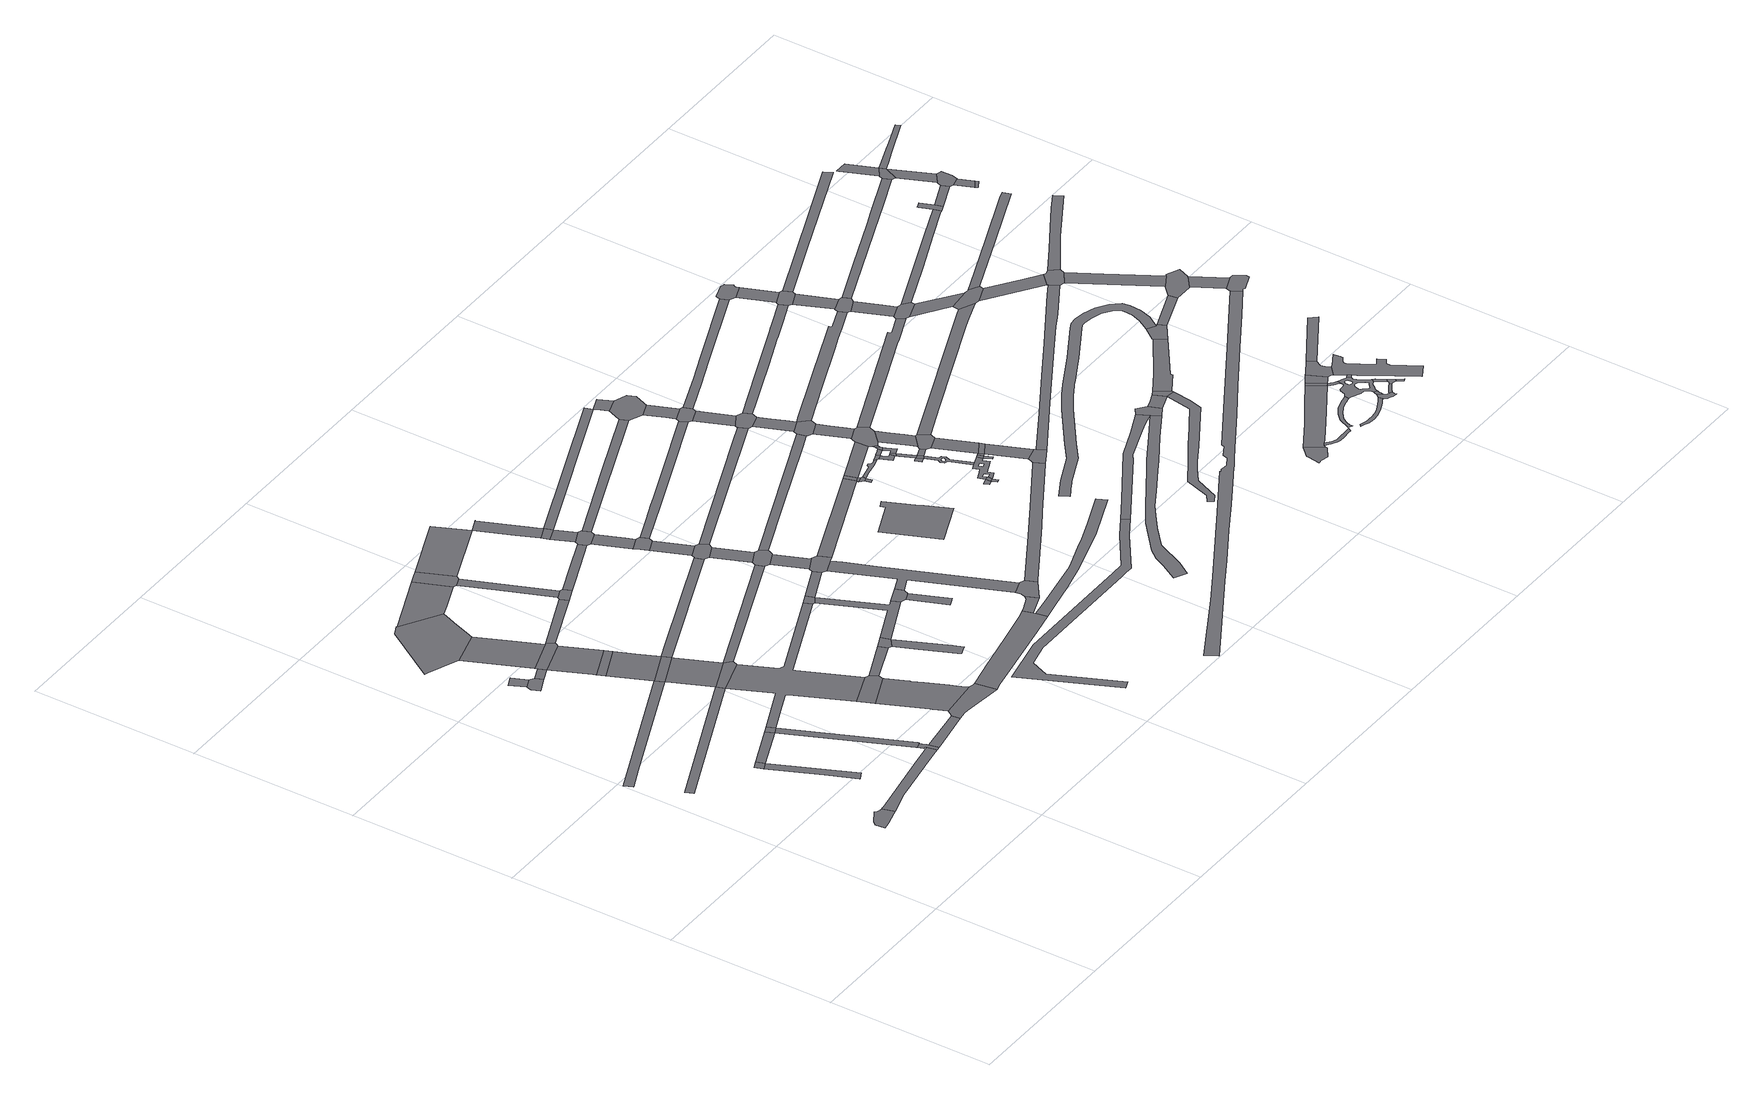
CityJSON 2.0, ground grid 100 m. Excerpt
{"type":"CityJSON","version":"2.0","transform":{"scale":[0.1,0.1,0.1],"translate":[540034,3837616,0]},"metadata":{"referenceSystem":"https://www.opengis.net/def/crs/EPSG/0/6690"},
"CityObjects":{
"road1":{"type":"Road","geometry":[{"type":"MultiSurface","lod":"1","boundaries":[[[0,1,2,3,4,5,6,7,8,9,10,11,12,13,14,15,16,17,18,19]]]}]},
"road2":{"type":"Road","geometry":[{"type":"MultiSurface","lod":"1","boundaries":[[[20,21,22,23]]]}]},
"road3":{"type":"Road","attributes":{"RoadStructureAttribute.sectionType":"1"},"geometry":[{"type":"MultiSurface","lod":"1","boundaries":[[[24,25,26,27,28,23,22]]]}]},
"road4":{"type":"Road","attributes":{"RoadStructureAttribute.sectionType":"1"},"geometry":[{"type":"MultiSurface","lod":"1","boundaries":[[[29,30,31,32,33]]]}]},
"road5":{"type":"Road","attributes":{"RoadStructureAttribute.sectionType":"1"},"geometry":[{"type":"MultiSurface","lod":"1","boundaries":[[[34,35,36,37,38,39,19,18,40,41,42]]]}]},
"road6":{"type":"Road","attributes":{"RoadStructureAttribute.sectionType":"1"},"geometry":[{"type":"MultiSurface","lod":"1","boundaries":[[[43,44,45,46,47,48]]]}]},
"road7":{"type":"Road","attributes":{"RoadStructureAttribute.sectionType":"1"},"geometry":[{"type":"MultiSurface","lod":"1","boundaries":[[[49,20,23,50]]]}]},
"road8":{"type":"Road","geometry":[{"type":"MultiSurface","lod":"1","boundaries":[[[51,49,50,52]]]}]},
"road9":{"type":"Road","attributes":{"RoadStructureAttribute.sectionType":"1"},"geometry":[{"type":"MultiSurface","lod":"1","boundaries":[[[53,54,55,56]]]}]},
"road10":{"type":"Road","geometry":[{"type":"MultiSurface","lod":"1","boundaries":[[[56,55,57,58,59,60,61,62]]]}]},
"road11":{"type":"Road","attributes":{"RoadStructureAttribute.sectionType":"1"},"geometry":[{"type":"MultiSurface","lod":"1","boundaries":[[[63,52,50,64,65,66,67]]]}]},
"road12":{"type":"Road","geometry":[{"type":"MultiSurface","lod":"1","boundaries":[[[68,69,70,71,72,73,74,75,76,77,78,66,65,79,80,81,34,42,82,83]]]}]},
"road13":{"type":"Road","geometry":[{"type":"MultiSurface","lod":"1","boundaries":[[[67,84,66]]]}]},
"road14":{"type":"Road","attributes":{"RoadStructureAttribute.sectionType":"1"},"geometry":[{"type":"MultiSurface","lod":"1","boundaries":[[[85,62,61,86]]]}]},
"road15":{"type":"Road","geometry":[{"type":"MultiSurface","lod":"1","boundaries":[[[87,88,89,90,91,92,93,94,95,96,97,98,99,100]]]}]},
"road16":{"type":"Road","attributes":{"RoadStructureAttribute.sectionType":"1"},"geometry":[{"type":"MultiSurface","lod":"1","boundaries":[[[101,94,93,102,103,104,105]]]}]},
"road17":{"type":"Road","attributes":{"RoadStructureAttribute.sectionType":"1"},"geometry":[{"type":"MultiSurface","lod":"1","boundaries":[[[106,107,83,82,108,109]]]}]},
"road18":{"type":"Road","geometry":[{"type":"MultiSurface","lod":"1","boundaries":[[[110,105,104,85,86,111,112,113]]]}]},
"road19":{"type":"Road","attributes":{"RoadStructureAttribute.sectionType":"1"},"geometry":[{"type":"MultiSurface","lod":"1","boundaries":[[[111,86,114,115,116]]]}]},
"road20":{"type":"Road","geometry":[{"type":"MultiSurface","lod":"1","boundaries":[[[116,115,117,118]]]}]},
"road21":{"type":"Road","attributes":{"RoadStructureAttribute.sectionType":"1"},"geometry":[{"type":"MultiSurface","lod":"1","boundaries":[[[119,118,117,29,120]]]}]},
"road22":{"type":"Road","geometry":[{"type":"MultiSurface","lod":"1","boundaries":[[[120,29,33,121]]]}]},
"road23":{"type":"Road","attributes":{"RoadStructureAttribute.sectionType":"1"},"geometry":[{"type":"MultiSurface","lod":"1","boundaries":[[[122,121,33,123,43,124]]]}]},
"road24":{"type":"Road","geometry":[{"type":"MultiSurface","lod":"1","boundaries":[[[124,43,48,125,126]]]}]},
"road25":{"type":"Road","geometry":[{"type":"MultiSurface","lod":"1","boundaries":[[[127,128,129,130,131,132,133,134]]]}]},
"road26":{"type":"Road","attributes":{"RoadStructureAttribute.sectionType":"1"},"geometry":[{"type":"MultiSurface","lod":"1","boundaries":[[[135,100,99,136,137]]]}]},
"road27":{"type":"Road","attributes":{"RoadStructureAttribute.sectionType":"1"},"geometry":[{"type":"MultiSurface","lod":"1","boundaries":[[[138,139,140,141,142,143,144,145,146,147,132,131,148,149,150,151,152,153,154,155,156,157,158,159,160,161,162,163]]]}]},
"road28":{"type":"Road","geometry":[{"type":"MultiSurface","lod":"1","boundaries":[[[164,165,166,125,48,167,168,169,51,52,170,171,172,173,130,129,174,175,176]]]}]},
"road29":{"type":"Road","geometry":[{"type":"MultiSurface","lod":"1","boundaries":[[[177,163,162,178,106,109,179,180,181,182]]]}]},
"road30":{"type":"Road","attributes":{"RoadStructureAttribute.sectionType":"1"},"geometry":[{"type":"MultiSurface","lod":"1","boundaries":[[[183,110,113,184]]]}]},
"road31":{"type":"Road","attributes":{"RoadStructureAttribute.sectionType":"1"},"geometry":[{"type":"MultiSurface","lod":"1","boundaries":[[[185,134,133,186]]]}]},
"road32":{"type":"Road","geometry":[{"type":"MultiSurface","lod":"1","boundaries":[[[187,188,135,137,189,190,191]]]}]},
"road33":{"type":"Road","attributes":{"RoadStructureAttribute.sectionType":"1"},"geometry":[{"type":"MultiSurface","lod":"1","boundaries":[[[192,190,189,193,194,195]]]}]},
"road34":{"type":"Road","geometry":[{"type":"MultiSurface","lod":"1","boundaries":[[[195,194,196,183,184,197,198]]]}]},
"road35":{"type":"Road","attributes":{"RoadStructureAttribute.sectionType":"1"},"geometry":[{"type":"MultiSurface","lod":"1","boundaries":[[[199,200,120,121,201]]]}]},
"road36":{"type":"Road","geometry":[{"type":"MultiSurface","lod":"1","boundaries":[[[202,185,186,203,204]]]}]},
"road37":{"type":"Road","attributes":{"RoadStructureAttribute.sectionType":"1"},"geometry":[{"type":"MultiSurface","lod":"1","boundaries":[[[205,124,126,206]]]}]},
"road38":{"type":"Road","attributes":{"RoadStructureAttribute.sectionType":"1"},"geometry":[{"type":"MultiSurface","lod":"1","boundaries":[[[207,208,209,210,211,212,213,204,203]]]}]},
"road39":{"type":"Road","attributes":{"RoadStructureAttribute.sectionType":"1"},"geometry":[{"type":"MultiSurface","lod":"1","boundaries":[[[214,187,191,215,216]]]}]},
"road40":{"type":"Road","attributes":{"RoadStructureAttribute.sectionType":"1"},"geometry":[{"type":"MultiSurface","lod":"1","boundaries":[[[217,218,219,220,221,222,182,181,223,224,225,226,227,228]]]}]},
"road41":{"type":"Road","attributes":{"RoadStructureAttribute.sectionType":"1"},"geometry":[{"type":"MultiSurface","lod":"1","boundaries":[[[229,230,198,197,231,232,233]]]}]},
"road42":{"type":"Road","geometry":[{"type":"MultiSurface","lod":"1","boundaries":[[[234,164,176,235,236]]]}]},
"road43":{"type":"Road","attributes":{"RoadStructureAttribute.sectionType":"1"},"geometry":[{"type":"MultiSurface","lod":"1","boundaries":[[[237,236,235,238,202,204,239,240]]]}]},
"road44":{"type":"Road","attributes":{"RoadStructureAttribute.sectionType":"1"},"geometry":[{"type":"MultiSurface","lod":"1","boundaries":[[[241,234,236,242]]]}]},
"road45":{"type":"Road","attributes":{"RoadStructureAttribute.sectionType":"1"},"geometry":[{"type":"MultiSurface","lod":"1","boundaries":[[[243,244,245,246,216,247,248,249]]]}]},
"road46":{"type":"Road","geometry":[{"type":"MultiSurface","lod":"1","boundaries":[[[249,248,250,251]]]}]},
"road47":{"type":"Road","geometry":[{"type":"MultiSurface","lod":"1","boundaries":[[[252,240,239,253,254,255]]]}]},
"road48":{"type":"Road","attributes":{"RoadStructureAttribute.sectionType":"1"},"geometry":[{"type":"MultiSurface","lod":"1","boundaries":[[[251,250,256,257]]]}]},
"road49":{"type":"Road","geometry":[{"type":"MultiSurface","lod":"1","boundaries":[[[258,259,257,256,260,229,233,261,262,263,264,265,266]]]}]},
"road50":{"type":"Road","attributes":{"RoadStructureAttribute.sectionType":"1"},"geometry":[{"type":"MultiSurface","lod":"1","boundaries":[[[267,268,269,254,253]]]}]},
"road51":{"type":"Road","attributes":{"RoadStructureAttribute.sectionType":"1"},"geometry":[{"type":"MultiSurface","lod":"1","boundaries":[[[270,263,262,271,272,273]]]}]},
"road52":{"type":"Road","geometry":[{"type":"MultiSurface","lod":"1","boundaries":[[[274,273,272,275,276,277,278,279,280]]]}]},
"road53":{"type":"Road","attributes":{"RoadStructureAttribute.sectionType":"1"},"geometry":[{"type":"MultiSurface","lod":"1","boundaries":[[[277,276,281,282]]]}]},
"road54":{"type":"Road","geometry":[{"type":"MultiSurface","lod":"1","boundaries":[[[283,284,282,281,285,199,201,286,287,288,289,290,291,292]]]}]},
"road55":{"type":"Road","attributes":{"RoadStructureAttribute.sectionType":"1"},"geometry":[{"type":"MultiSurface","lod":"1","boundaries":[[[288,287,293,294]]]}]},
"road56":{"type":"Road","geometry":[{"type":"MultiSurface","lod":"1","boundaries":[[[295,294,293,296,205,206,297,298,299,300,301,302,303,304,305]]]}]},
"road57":{"type":"Road","attributes":{"RoadStructureAttribute.sectionType":"1"},"geometry":[{"type":"MultiSurface","lod":"1","boundaries":[[[300,299,306,307]]]}]},
"road58":{"type":"Road","geometry":[{"type":"MultiSurface","lod":"1","boundaries":[[[308,309,310,217,228,311]]]}]},
"road59":{"type":"Road","geometry":[{"type":"MultiSurface","lod":"1","boundaries":[[[312,307,306,241,242,313,314,315,316,317]]]}]},
"road60":{"type":"Road","attributes":{"RoadStructureAttribute.sectionType":"1"},"geometry":[{"type":"MultiSurface","lod":"1","boundaries":[[[318,319,320,321,322,323,324,325,326,327,328,329,330,331,332,333]]]}]},
"road61":{"type":"Road","geometry":[{"type":"MultiSurface","lod":"1","boundaries":[[[334,335,314,313,336,337,252,255,338,339,340,341]]]}]},
"road62":{"type":"Road","geometry":[{"type":"MultiSurface","lod":"1","boundaries":[[[341,340,342,308,311,343,344]]]}]},
"road63":{"type":"Road","attributes":{"RoadStructureAttribute.sectionType":"1"},"geometry":[{"type":"MultiSurface","lod":"1","boundaries":[[[345,317,316,346]]]}]},
"road64":{"type":"Road","attributes":{"RoadStructureAttribute.sectionType":"1"},"geometry":[{"type":"MultiSurface","lod":"1","boundaries":[[[347,348,266,265,349,350,351,352,353,354]]]}]},
"road65":{"type":"Road","attributes":{"RoadStructureAttribute.sectionType":"1"},"geometry":[{"type":"MultiSurface","lod":"1","boundaries":[[[355,249,251,356]]]}]},
"road66":{"type":"Road","attributes":{"function":"1","RoadStructureAttribute.sectionType":"1"},"geometry":[{"type":"MultiSurface","lod":"1","boundaries":[[[357,358,359,360,361,362,363,364,365,366,367,368,369,227,226]]]}]},
"road67":{"type":"Road","attributes":{"RoadStructureAttribute.sectionType":"1"},"geometry":[{"type":"MultiSurface","lod":"1","boundaries":[[[370,371,372,373,374,280,279,375,376,377]]]}]},
"road68":{"type":"Road","attributes":{"RoadStructureAttribute.sectionType":"1"},"geometry":[{"type":"MultiSurface","lod":"1","boundaries":[[[378,379,292,291,380]]]}]},
"road69":{"type":"Road","geometry":[{"type":"MultiSurface","lod":"1","boundaries":[[[381,382,383,384,385,386,387,388]]]}]},
"road70":{"type":"Road","attributes":{"RoadStructureAttribute.sectionType":"1"},"geometry":[{"type":"MultiSurface","lod":"1","boundaries":[[[389,390,305,304,391,392,393]]]}]},
"road71":{"type":"Road","attributes":{"RoadStructureAttribute.sectionType":"1"},"geometry":[{"type":"MultiSurface","lod":"1","boundaries":[[[394,395,396,397,344,343,398,399,400,401,402]]]}]},
"road72":{"type":"Road","attributes":{"RoadStructureAttribute.sectionType":"1"},"geometry":[{"type":"MultiSurface","lod":"1","boundaries":[[[403,346,404,405]]]}]},
"road73":{"type":"Road","geometry":[{"type":"MultiSurface","lod":"1","boundaries":[[[406,345,346,403]]]}]},
"road74":{"type":"Road","geometry":[{"type":"MultiSurface","lod":"1","boundaries":[[[405,404,407,408,409]]]}]},
"road75":{"type":"Road","geometry":[{"type":"MultiSurface","lod":"1","boundaries":[[[410,411,408,407]]]}]},
"road76":{"type":"Road","attributes":{"RoadStructureAttribute.sectionType":"1"},"geometry":[{"type":"MultiSurface","lod":"1","boundaries":[[[412,413,414,415,416,417,409,408,418,419,420,421]]]}]},
"road77":{"type":"Road","attributes":{"RoadStructureAttribute.sectionType":"1"},"geometry":[{"type":"MultiSurface","lod":"1","boundaries":[[[422,406,403,423]]]}]},
"road78":{"type":"Road","geometry":[{"type":"MultiSurface","lod":"1","boundaries":[[[424,425,426,427,428]]]}]},
"road79":{"type":"Road","geometry":[{"type":"MultiSurface","lod":"1","boundaries":[[[429,430,431,428]]]}]},
"road80":{"type":"Road","geometry":[{"type":"MultiSurface","lod":"1","boundaries":[[[424,428,431,432]]]}]},
"road81":{"type":"Road","geometry":[{"type":"MultiSurface","lod":"1","boundaries":[[[433,434,421,420,435,436]]]}]},
"road82":{"type":"Road","attributes":{"RoadStructureAttribute.sectionType":"1"},"geometry":[{"type":"MultiSurface","lod":"1","boundaries":[[[437,438,436,435,439,440,441]]]}]},
"road83":{"type":"Road","attributes":{"RoadStructureAttribute.sectionType":"1"},"geometry":[{"type":"MultiSurface","lod":"1","boundaries":[[[442,356,443,444,445]]]}]},
"road84":{"type":"Road","geometry":[{"type":"MultiSurface","lod":"1","boundaries":[[[446,445,444,447,347,354,448,449,450,451,452,453]]]}]},
"road85":{"type":"Road","geometry":[{"type":"MultiSurface","lod":"1","boundaries":[[[454,455,456,457,433,436,458,459,460,461,462]]]}]},
"road86":{"type":"Road","geometry":[{"type":"MultiSurface","lod":"1","boundaries":[[[463,464,465,466,467,468]]]}]},
"road87":{"type":"Road","geometry":[{"type":"MultiSurface","lod":"1","boundaries":[[[469,470,441,440,471,472]]]}]},
"road88":{"type":"Road","attributes":{"RoadStructureAttribute.sectionType":"1"},"geometry":[{"type":"MultiSurface","lod":"1","boundaries":[[[450,449,473,474,475]]]}]},
"road89":{"type":"Road","attributes":{"RoadStructureAttribute.sectionType":"1"},"geometry":[{"type":"MultiSurface","lod":"1","boundaries":[[[472,471,476,463,477]]]}]},
"road90":{"type":"Road","geometry":[{"type":"MultiSurface","lod":"1","boundaries":[[[478,479,480,481,482,483,484,485,486,487,488,489,490,424,432,431,491,492,493,494,495],[496,497,498,499,500,501,502,503,504],[505,506,507,508,509,510,511,512,513,514,432]]]}]},
"road91":{"type":"Road","geometry":[{"type":"MultiSurface","lod":"1","boundaries":[[[477,463,468,515]]]}]},
"road92":{"type":"Road","geometry":[{"type":"MultiSurface","lod":"1","boundaries":[[[516,517,475,474,518,370,377,519,520,521,522,523,524]]]}]},
"road93":{"type":"Road","geometry":[{"type":"MultiSurface","lod":"1","boundaries":[[[525,454,462,526,527]]]}]},
"road94":{"type":"Road","attributes":{"RoadStructureAttribute.sectionType":"1"},"geometry":[{"type":"MultiSurface","lod":"1","boundaries":[[[521,520,528,529]]]}]},
"road95":{"type":"Road","geometry":[{"type":"MultiSurface","lod":"1","boundaries":[[[530,531,526,462,532,533,469,472]]]}]},
"road96":{"type":"Road","geometry":[{"type":"MultiSurface","lod":"1","boundaries":[[[534,535,484,483,536,537,538,539,540,515,468,541,542,543],[544,545,546,547,548,549,550,551,552,553]]]}]},
"road97":{"type":"Road","geometry":[{"type":"MultiSurface","lod":"1","boundaries":[[[554,525,527,555]]]}]},
"road98":{"type":"Road","attributes":{"RoadStructureAttribute.sectionType":"1"},"geometry":[{"type":"MultiSurface","lod":"1","boundaries":[[[556,477,515,557]]]}]},
"road99":{"type":"Road","geometry":[{"type":"MultiSurface","lod":"1","boundaries":[[[558,559,560,561,562,563,564,565,566,567,568,569,570,571,572,573,574,575,576,577,578,579]]]}]},
"road100":{"type":"Road","geometry":[{"type":"MultiSurface","lod":"1","boundaries":[[[580,529,528,581,582,378,380,583,584,585,586,587,588,589,590]]]}]},
"road101":{"type":"Road","attributes":{"RoadStructureAttribute.sectionType":"1"},"geometry":[{"type":"MultiSurface","lod":"1","boundaries":[[[591,592,593,586,585,594,595]]]}]},
"road102":{"type":"Road","geometry":[{"type":"MultiSurface","lod":"1","boundaries":[[[595,594,596,389,393,597,598,599,600,601,602,603]]]}]},
"road103":{"type":"Road","attributes":{"RoadStructureAttribute.sectionType":"1"},"geometry":[{"type":"MultiSurface","lod":"1","boundaries":[[[604,605,600,599,606,607,608]]]}]},
"road104":{"type":"Road","geometry":[{"type":"MultiSurface","lod":"1","boundaries":[[[609,482,481,610]]]}]},
"road105":{"type":"Road","geometry":[{"type":"MultiSurface","lod":"1","boundaries":[[[611,608,607,612,613,422,423,554,555,614,615,616,617,618,619]]]}]},
"road106":{"type":"Road","geometry":[{"type":"MultiSurface","lod":"1","boundaries":[[[620,621,610,481]]]}]},
"road107":{"type":"Road","attributes":{"RoadStructureAttribute.sectionType":"1"},"geometry":[{"type":"MultiSurface","lod":"1","boundaries":[[[622,609,610,623]]]}]},
"road108":{"type":"Road","attributes":{"RoadStructureAttribute.sectionType":"1"},"geometry":[{"type":"MultiSurface","lod":"1","boundaries":[[[624,625,615,614,626,627,628,629]]]}]},
"road109":{"type":"Road","geometry":[{"type":"MultiSurface","lod":"1","boundaries":[[[629,628,556,557,630,631,632,633,634]]]}]},
"road110":{"type":"Road","attributes":{"RoadStructureAttribute.sectionType":"1"},"geometry":[{"type":"MultiSurface","lod":"1","boundaries":[[[631,630,622,635]]]}]},
"road111":{"type":"Road","geometry":[{"type":"MultiSurface","lod":"1","boundaries":[[[635,622,623,636]]]}]},
"road112":{"type":"Road","attributes":{"RoadStructureAttribute.sectionType":"1"},"geometry":[{"type":"MultiSurface","lod":"1","boundaries":[[[636,623,637,638]]]}]},
"road113":{"type":"Road","geometry":[{"type":"MultiSurface","lod":"1","boundaries":[[[638,637,639,394,402,640,641,642]]]}]},
"road114":{"type":"Road","attributes":{"RoadStructureAttribute.sectionType":"1"},"geometry":[{"type":"MultiSurface","lod":"1","boundaries":[[[643,644,645,646,318,333,647,648,649,650,651,579]]]}]},
"road115":{"type":"Road","attributes":{"RoadStructureAttribute.sectionType":"1"},"geometry":[{"type":"MultiSurface","lod":"1","boundaries":[[[652,653,654,655,656,657,658,659,660,661,662,663,664,665,666,667,668,669,670,671,672,673,674,675,676,677,678,679,680,681,682,683]]]}]},
"road116":{"type":"Road","attributes":{"RoadStructureAttribute.sectionType":"1"},"geometry":[{"type":"MultiSurface","lod":"1","boundaries":[[[684,685,686,687,688,689,690,691,692,693,694,695,696,697,698,699,700]]]}]},
"road117":{"type":"Road","attributes":{"RoadStructureAttribute.sectionType":"1"},"geometry":[{"type":"MultiSurface","lod":"1","boundaries":[[[701,702,703,704,705,524,523,706,707,708,709,710,711,712]]]}]},
"road118":{"type":"Road","attributes":{"RoadStructureAttribute.sectionType":"1"},"geometry":[{"type":"MultiSurface","lod":"1","boundaries":[[[713,714,715,716,717,718,590,589,719,720,721,722,723,724,725,726]]]}]},
"road119":{"type":"Road","attributes":{"RoadStructureAttribute.sectionType":"1"},"geometry":[{"type":"MultiSurface","lod":"1","boundaries":[[[727,728,729,730,731,732,733,734,595,603,735,736,737,738,739]]]}]},
"road120":{"type":"Road","geometry":[{"type":"MultiSurface","lod":"1","boundaries":[[[740,741,742,743,744,745,746,747,748]]]}]},
"road121":{"type":"Road","attributes":{"RoadStructureAttribute.sectionType":"1"},"geometry":[{"type":"MultiSurface","lod":"1","boundaries":[[[749,750,751,619,618,752,753,754,755,756]]]}]},
"road122":{"type":"Road","geometry":[{"type":"MultiSurface","lod":"1","boundaries":[[[757,643,579,578,758,759]]]}]},
"road123":{"type":"Road","attributes":{"RoadStructureAttribute.sectionType":"1"},"geometry":[{"type":"MultiSurface","lod":"1","boundaries":[[[760,761,762,763,764,765,766,767,768,769,770,771,772,773,774,775,776,777,778,779,780,781,782,783,784,785,786,787,788,789,790,791,792,793,794,795,796,797,798,799,800,801,802,803,804]]]}]},
"road124":{"type":"Road","attributes":{"RoadStructureAttribute.sectionType":"1"},"geometry":[{"type":"MultiSurface","lod":"1","boundaries":[[[805,806,807,634,633,808,809,810,811,812,813]]]}]},
"road125":{"type":"Road","geometry":[{"type":"MultiSurface","lod":"1","boundaries":[[[814,815,816,817,818,819,820,821,822,823,824]]]}]},
"road126":{"type":"Road","attributes":{"function":"1"},"geometry":[{"type":"MultiSurface","lod":"1","boundaries":[[[825,826,759,758,684]]]}]},
"road127":{"type":"Road","geometry":[{"type":"MultiSurface","lod":"1","boundaries":[[[827,825,684,700,828]]]}]},
"road128":{"type":"Road","attributes":{"RoadStructureAttribute.sectionType":"1"},"geometry":[{"type":"MultiSurface","lod":"1","boundaries":[[[829,830,831,832,833,740,748,834,817,816,835,836,837,838,839]]]}]},
"road129":{"type":"Road","attributes":{"RoadStructureAttribute.sectionType":"1"},"geometry":[{"type":"MultiSurface","lod":"1","boundaries":[[[840,841,842,843,844,845,642,641,846,847,848,849,850,851]]]}]},
"road130":{"type":"Road","geometry":[{"type":"MultiSurface","lod":"1","boundaries":[[[852,853,854,855,856,857,858,859,860,861,862,863,864,865,866,867,868,869,870]]]}]},
"road131":{"type":"Road","geometry":[{"type":"MultiSurface","lod":"1","boundaries":[[[871,872,873,874,875,876,877,878,879,880,881,882,883,884,885,886,887,888]]]}]},
"road132":{"type":"Road","geometry":[{"type":"MultiSurface","lod":"1","boundaries":[[[889,890,891,892,893,701,712,894,895,896,897,898,899,900,901]]]}]},
"road133":{"type":"Road","attributes":{"RoadStructureAttribute.sectionType":"1"},"geometry":[{"type":"MultiSurface","lod":"1","boundaries":[[[897,896,902,903]]]}]},
"road134":{"type":"Road","geometry":[{"type":"MultiSurface","lod":"1","boundaries":[[[904,905,827,828,906,907,908]]]}]},
"road135":{"type":"Road","geometry":[{"type":"MultiSurface","lod":"1","boundaries":[[[909,903,902,713,726,910,911,912,913,914]]]}]},
"road136":{"type":"Road","attributes":{"RoadStructureAttribute.sectionType":"1"},"geometry":[{"type":"MultiSurface","lod":"1","boundaries":[[[912,911,915,916]]]}]},
"road137":{"type":"Road","geometry":[{"type":"MultiSurface","lod":"1","boundaries":[[[916,915,917,727,739,918,919,920,921,922,923]]]}]},
"road138":{"type":"Road","attributes":{"RoadStructureAttribute.sectionType":"1"},"geometry":[{"type":"MultiSurface","lod":"1","boundaries":[[[924,921,920,925,926,927]]]}]},
"road139":{"type":"Road","geometry":[{"type":"MultiSurface","lod":"1","boundaries":[[[928,929,829,839,930]]]}]},
"road140":{"type":"Road","geometry":[{"type":"MultiSurface","lod":"1","boundaries":[[[931,927,926,932,749,756,933,934,935,936,937]]]}]},
"road141":{"type":"Road","geometry":[{"type":"MultiSurface","lod":"1","boundaries":[[[938,871,888,939,940,941,942,943,944,945,946,947,948,949]]]}]},
"road142":{"type":"Road","geometry":[{"type":"MultiSurface","lod":"1","boundaries":[[[950,951,938,949,952,953,954]]]}]},
"road143":{"type":"Road","geometry":[{"type":"MultiSurface","lod":"1","boundaries":[[[955,956,930,839,957,958,959,960,961,962,963]]]}]},
"road144":{"type":"Road","geometry":[{"type":"MultiSurface","lod":"1","boundaries":[[[964,965,966,967,968,969,963,962,961,970,971,972,973,974,975,976,977,978,852,870,979,980,981,982,983,984,950,954,985,986,987,988,989,990,991,992,993,994],[995,996,997,998,999,1000,1001,1002,1003,1004,1005,1006,1007,1008],[1009,1010,1011,1012,1013,1014,1015,1016,1017,1018,1019,1020,1021,1022,1023,1024,1025,1026]]]}]},
"road145":{"type":"Road","attributes":{"RoadStructureAttribute.sectionType":"1"},"geometry":[{"type":"MultiSurface","lod":"1","boundaries":[[[1027,929,928,930,1028,1029]]]}]},
"road146":{"type":"Road","geometry":[{"type":"MultiSurface","lod":"1","boundaries":[[[1030,1031,1032,1033,1034,946,945,1035,1036,1037]]]}]},
"road147":{"type":"Road","attributes":{"RoadStructureAttribute.sectionType":"1"},"geometry":[{"type":"MultiSurface","lod":"1","boundaries":[[[934,933,1038,1039]]]}]},
"road148":{"type":"Road","geometry":[{"type":"MultiSurface","lod":"1","boundaries":[[[1040,965,964,1041,1042]]]}]},
"road149":{"type":"Road","geometry":[{"type":"MultiSurface","lod":"1","boundaries":[[[1043,1044,1027,1029,1045,1046,1047,1048,1049,1050,1051]]]}]},
"road150":{"type":"Road","geometry":[{"type":"MultiSurface","lod":"1","boundaries":[[[1052,991,990,1053,1054,1055]]]}]},
"road151":{"type":"Road","geometry":[{"type":"MultiSurface","lod":"1","boundaries":[[[1056,1055,1054,1057,1058,1030,1037,1059,1060,1061]]]}]},
"road152":{"type":"Road","geometry":[{"type":"MultiSurface","lod":"1","boundaries":[[[1062,1063,1061,1060]]]}]},
"road153":{"type":"Road","geometry":[{"type":"MultiSurface","lod":"1","boundaries":[[[803,1064,904,908,1065,1066,804]]]}]},
"road154":{"type":"Road","geometry":[{"type":"MultiSurface","lod":"1","boundaries":[[[1067,1039,1038,1068,805,813,1069,1070,1071,1072]]]}]},
"road155":{"type":"Road","attributes":{"RoadStructureAttribute.sectionType":"1"},"geometry":[{"type":"MultiSurface","lod":"1","boundaries":[[[1073,1074,1075,1076,1077,1078,1079,1080,1081,1082,1083,1084,1085,1048,1047,1086,1040,1042,1087,1088,1089,1090]]]}]},
"road156":{"type":"Road","attributes":{"RoadStructureAttribute.sectionType":"1"},"geometry":[{"type":"MultiSurface","lod":"1","boundaries":[[[1091,1070,1069,1092,1093]]]}]},
"road157":{"type":"Road","attributes":{"RoadStructureAttribute.sectionType":"1"},"geometry":[{"type":"MultiSurface","lod":"1","boundaries":[[[1094,1095,1043,1051]]]}]},
"road158":{"type":"Road","attributes":{"RoadStructureAttribute.sectionType":"1"},"geometry":[{"type":"MultiSurface","lod":"1","boundaries":[[[1096,1066,1065,1097]]]}]},
"road159":{"type":"Road","attributes":{"RoadStructureAttribute.sectionType":"1"},"geometry":[{"type":"MultiSurface","lod":"1","boundaries":[[[1098,1099,1100,1101,937,936,1102,1103,1104,1105,1106,1107,1108]]]}]},
"road160":{"type":"Road","geometry":[{"type":"MultiSurface","lod":"1","boundaries":[[[1109,1110,1111,1112,1113,1114,1115,1093,1092,840,851,1116,1117,1118,1119]]]}]},
"road161":{"type":"Road","attributes":{"RoadStructureAttribute.sectionType":"1"},"geometry":[{"type":"MultiSurface","lod":"1","boundaries":[[[1120,1121,1122,914,913,1123,1124,1125,1126]]]}]},
"road162":{"type":"Road","attributes":{"RoadStructureAttribute.sectionType":"1"},"geometry":[{"type":"MultiSurface","lod":"1","boundaries":[[[1127,1128,1129,1130,923,922,1131,1132,1133,1134]]]}]},
"road163":{"type":"Road","attributes":{"RoadStructureAttribute.sectionType":"1"},"geometry":[{"type":"MultiSurface","lod":"1","boundaries":[[[1135,1117,1116,1136,1137]]]}]},
"road164":{"type":"Road","geometry":[{"type":"MultiSurface","lod":"1","boundaries":[[[1138,1137,1136,1096,1097,1139,1140,1141,1142,1143,1144]]]}]},
"road165":{"type":"Road","attributes":{"RoadStructureAttribute.sectionType":"1"},"geometry":[{"type":"MultiSurface","lod":"1","boundaries":[[[1143,1142,1145,1146]]]}]},
"road166":{"type":"Road","attributes":{"RoadStructureAttribute.sectionType":"1"},"geometry":[{"type":"MultiSurface","lod":"1","boundaries":[[[1147,1148,1149,1150,1072,1071,1151,1152,1153]]]}]},
"road167":{"type":"Road","geometry":[{"type":"MultiSurface","lod":"1","boundaries":[[[1146,1145,652,683,1154,1155,1156,1157,1158,1159,1160]]]}]},
"road168":{"type":"Road","attributes":{"RoadStructureAttribute.sectionType":"1"},"geometry":[{"type":"MultiSurface","lod":"1","boundaries":[[[1161,1162,1163,1164,1119,1118,1165,1166]]]}]},
"road169":{"type":"Road","geometry":[{"type":"MultiSurface","lod":"1","boundaries":[[[1167,1168,1169,1170,1171,1098,1108,1172,1173]]]}]},
"road170":{"type":"Road","attributes":{"RoadStructureAttribute.sectionType":"1"},"geometry":[{"type":"MultiSurface","lod":"1","boundaries":[[[1174,1173,1172,1175]]]}]},
"road171":{"type":"Road","attributes":{"RoadStructureAttribute.sectionType":"1"},"geometry":[{"type":"MultiSurface","lod":"1","boundaries":[[[1176,1177,1178,1179,1180]]]}]},
"road172":{"type":"Road","geometry":[{"type":"MultiSurface","lod":"1","boundaries":[[[1179,1178,1127,1134,1181,1182]]]}]},
"road173":{"type":"Road","attributes":{"RoadStructureAttribute.sectionType":"1"},"geometry":[{"type":"MultiSurface","lod":"1","boundaries":[[[1182,1181,1183,1184]]]}]},
"road174":{"type":"Road","attributes":{"RoadStructureAttribute.sectionType":"1"},"geometry":[{"type":"MultiSurface","lod":"1","boundaries":[[[1185,1186,1187,1188]]]}]},
"road175":{"type":"Road","geometry":[{"type":"MultiSurface","lod":"1","boundaries":[[[1189,1190,1184,1183,1191,1192,1174,1175,1186,1185,1193,1194]]]}]},
"road176":{"type":"Road","geometry":[{"type":"MultiSurface","lod":"1","boundaries":[[[1188,1187,1195,1196]]]}]},
"road177":{"type":"Road","attributes":{"RoadStructureAttribute.sectionType":"1"},"geometry":[{"type":"MultiSurface","lod":"1","boundaries":[[[1197,1198,1199,1200,1179,1182,1201,1202,1203]]]}]}
},
"vertices":[
[582,728,0],[578,727,0],[574,728,0],[571,728,0],[570,728,0],[563,730,0],[558,732,0],[554,733,0],[550,734,0],[547,737,0],[544,740,0],[541,744,0],[465,699,0],[447,676,0],[453,618,0],[492,626,0],[500,628,0],[584,650,0],[606,657,0],[585,728,0],
[569,1508,0],[523,1488,0],[538,1438,0],[584,1458,0],
[670,1143,0],[744,970,0],[744,969,0],[768,980,0],[791,992,0],
[875,2351,0],[6,1968,0],[29,1918,0],[167,1979,0],[897,2300,0],
[1172,833,0],[1136,826,0],[1079,815,0],[1009,803,0],[602,730,0],[597,730,0],[751,699,0],[1114,764,0],[1182,775,0],
[1006,2050,0],[278,1731,0],[138,1669,0],[158,1623,0],[298,1684,0],[1026,2003,0],
[816,1616,0],[837,1568,0],
[859,1635,0],[879,1588,0],
[478,2991,0],[419,2965,0],[459,2875,0],[518,2901,0],
[456,2863,0],[455,2860,0],[450,2841,0],[470,2796,0],[564,2837,0],[544,2882,0],
[1181,896,0],[1140,878,0],[1143,873,0],[1175,886,0],[1184,889,0],
[1192,847,0],[1191,849,0],[1188,856,0],[1187,860,0],[1185,863,0],[1185,864,0],[1183,867,0],[1182,871,0],[1180,875,0],[1178,878,0],[1177,882,0],[1157,841,0],[1168,843,0],[1170,840,0],[1206,779,0],[1196,837,0],
[1178,886,0],
[625,2918,0],[645,2873,0],
[526,3736,0],[525,3739,0],[472,3713,0],[258,3384,0],[276,3377,0],[436,3312,0],[457,3303,0],[670,3361,0],[678,3382,0],[704,3449,0],[728,3512,0],[752,3577,0],[759,3596,0],[528,3737,0],
[756,3166,0],[479,3255,0],[519,3164,0],[619,2932,0],[827,3003,0],
[1475,879,0],[1471,879,0],[1227,783,0],[1482,828,0],
[837,3007,0],[854,2944,0],[860,2954,0],[867,2966,0],
[744,2646,0],[750,2633,0],[953,2719,0],
[771,2587,0],[972,2675,0],
[1020,2565,0],[1075,2440,0],
[1097,2387,0],
[1102,2377,0],[902,2289,0],[1207,2138,0],
[1236,2071,0],[1246,2100,0],
[1534,1438,0],[1533,1438,0],[1510,1445,0],[1308,1363,0],[1348,1273,0],[1554,1365,0],[1562,1394,0],[1537,1439,0],
[902,3893,0],[824,3622,0],[987,3688,0],
[1740,946,0],[1735,959,0],[1724,984,0],[1713,1008,0],[1698,1043,0],[1643,1166,0],[1615,1228,0],[1613,1234,0],[1600,1263,0],[1556,1359,0],[1466,1008,0],[1468,1004,0],[1470,999,0],[1472,994,0],[1473,992,0],[1474,990,0],[1476,986,0],[1484,968,0],[1486,963,0],[1487,961,0],[1487,959,0],[1490,954,0],[1492,949,0],[1494,944,0],[1505,920,0],[1742,944,0],
[1884,2084,0],[1357,1853,0],[1326,1865,0],[1128,1770,0],[1134,1757,0],[1132,1756,0],[1022,1651,0],[1147,1706,0],[1151,1708,0],[1157,1695,0],[1361,1786,0],[1355,1799,0],[1904,2038,0],
[1767,937,0],[1489,898,0],[1532,837,0],[1564,836,0],[1804,811,0],[1785,940,0],
[1202,3163,0],[1222,3116,0],
[1777,1545,0],[1794,1490,0],
[990,3929,0],[954,3914,0],[1007,3681,0],[1062,3704,0],[1075,3725,0],
[1163,3456,0],[1088,3485,0],[1212,3182,0],[1266,3205,0],
[1206,3170,0],[1308,3152,0],[1288,3199,0],
[1901,2779,0],[1178,2482,0],[1919,2728,0],
[1851,1578,0],[1819,1483,0],[1868,1522,0],
[2025,2478,0],[2043,2430,0],
[1875,1350,0],[1957,1161,0],[1967,1143,0],[1995,1153,0],[2024,1164,0],[2023,1166,0],[2000,1220,0],
[1369,4087,0],[1447,3877,0],[1462,3883,0],
[2460,1088,0],[2428,1078,0],[2390,1068,0],[2221,1032,0],[2016,989,0],[1969,979,0],[1848,824,0],[1980,849,0],[2340,919,0],[2493,950,0],[2480,1018,0],[2477,1030,0],
[1663,3355,0],[1478,3278,0],[1354,3172,0],[1511,3237,0],[1680,3309,0],
[1941,2109,0],[1914,2032,0],[1956,2060,0],
[2117,1694,0],[2072,1675,0],[2174,1661,0],[2153,1710,0],
[2142,2197,0],[2163,2151,0],
[1675,3594,0],[1651,3654,0],[1541,3918,0],[1541,3919,0],[1551,3668,0],[1601,3547,0],[1681,3580,0],
[1620,3501,0],[1700,3534,0],
[2252,1753,0],[2205,1652,0],[2255,1673,0],[2267,1703,0],
[1672,3376,0],[1750,3412,0],
[1775,3402,0],[1772,3403,0],[1665,3355,0],[1682,3308,0],[1704,3300,0],[1783,3331,0],[1793,3355,0],[1794,3355,0],[1777,3401,0],
[2295,1432,0],[2321,1442,0],[2346,1453,0],
[1848,3177,0],[1756,3176,0],[1790,3093,0],[1869,3126,0],
[1895,3117,0],[1798,3075,0],[1824,3012,0],[1904,3045,0],[1913,3069,0],[1914,3070,0],[1896,3117,0],
[1911,2803,0],[1990,2836,0],
[2016,2825,0],[2012,2827,0],[1904,2780,0],[1923,2727,0],[1948,2718,0],[2029,2755,0],[2034,2765,0],[2040,2775,0],[2042,2779,0],[2019,2827,0],
[2036,2505,0],[2116,2546,0],
[2141,2535,0],[2033,2497,0],[2044,2430,0],[2057,2425,0],[2072,2419,0],[2153,2457,0],[2155,2458,0],[2166,2482,0],[2168,2486,0],[2171,2493,0],[2146,2538,0],
[2152,2223,0],[2233,2265,0],
[2574,1147,0],[2555,1127,0],[2472,1091,0],[2604,1078,0],
[2235,2266,0],[2189,2139,0],[2274,2171,0],[2288,2176,0],[2302,2182,0],[2272,2253,0],
[3421,1108,0],[3302,1033,0],[3081,877,0],[3004,876,0],[2237,870,0],[1939,808,0],[2187,255,0],[2237,277,0],[2059,676,0],[2106,784,0],[2243,815,0],[3005,821,0],[3050,822,0],[3090,822,0],[3329,992,0],[3448,1066,0],
[2367,1943,0],[2298,2112,0],[2335,1790,0],[2334,1789,0],[2351,1741,0],[2353,1742,0],[2574,1209,0],[2656,1238,0],
[2582,1175,0],[2718,1161,0],[2691,1226,0],
[2920,2519,0],[2940,2447,0],
[2707,3786,0],[2275,3609,0],[2072,3471,0],[2134,3497,0],[2198,3523,0],[2246,3543,0],[2293,3563,0],[2727,3740,0],
[2690,3996,0],[2709,3950,0],
[2589,969,0],[2766,1006,0],[2943,1050,0],[3101,1099,0],[3247,1147,0],[3529,1260,0],[3501,1317,0],[3286,1229,0],[3162,1182,0],[3111,1165,0],[2956,1109,0],[2917,1097,0],[2583,1033,0],
[2868,3518,0],[2461,3350,0],[2234,3256,0],[2166,3228,0],[2046,3179,0],[2183,3180,0],[2498,3310,0],[2888,3472,0],
[2991,3231,0],[2883,3187,0],[3014,3178,0],
[2943,2050,0],[2861,2240,0],[2819,2219,0],[2830,2191,0],[2627,2105,0],[2760,1781,0],[3017,1889,0],[2955,2036,0],
[3114,2939,0],[3110,2937,0],[2550,2650,0],[3031,2849,0],[3126,2889,0],
[3588,1771,0],[3571,1760,0],[3250,1564,0],[3030,1429,0],[2733,1172,0],[3141,1418,0],[3251,1487,0],[3606,1704,0],[3616,1710,0],
[2967,2458,0],[2939,2433,0],[2974,2446,0],
[2947,2530,0],
[2962,2413,0],[2987,2423,0],[2986,2441,0],
[2972,2378,0],[2994,2386,0],
[3126,2467,0],[3114,2469,0],[3101,2482,0],[3088,2479,0],[3081,2469,0],[3074,2462,0],[3034,2434,0],[3101,2447,0],[3159,2465,0],[3144,2475,0],
[3225,2645,0],[3229,2567,0],
[3327,1894,0],[3287,1881,0],[3300,1849,0],[3308,1852,0],[3329,1859,0],
[3342,1829,0],[3360,1835,0],[3347,1867,0],
[3349,1894,0],
[3187,2492,0],[3171,2485,0],[3166,2460,0],[3196,2470,0],
[3214,2428,0],[3199,2464,0],[3197,2390,0],[3237,2406,0],[3233,2435,0],
[2793,3984,0],[2714,3936,0],[2741,3871,0],[2827,3902,0],
[2845,3895,0],[2733,3852,0],[2789,3715,0],[2810,3707,0],[2892,3739,0],[2900,3760,0],[2927,3824,0],[2907,3871,0],
[3238,2513,0],[3219,2505,0],[3206,2500,0],[3202,2498,0],[3200,2472,0],[3215,2478,0],[3217,2479,0],[3224,2481,0],[3241,2488,0],
[3280,2304,0],[3265,2298,0],[3255,2293,0],[3273,2256,0],[3275,2257,0],[3300,2266,0],
[3241,2438,0],[3237,2437,0],[3239,2398,0],[3259,2413,0],
[2857,3591,0],[2877,3541,0],[2961,3574,0],
[3245,2384,0],[3303,2309,0],
[3460,1957,0],[3473,1963,0],[3455,2001,0],[3473,2008,0],[3464,2042,0],[3420,2025,0],[3400,2017,0],[3368,2002,0],[3383,1967,0],[3354,1953,0],[3346,1950,0],[3314,1934,0],[3317,1922,0],[3361,1873,0],[3390,1886,0],[3399,1890,0],[3384,1922,0],[3456,1955,0],[3432,1976,0],[3431,1975,0],[3416,1968,0],[3413,1974,0],[3406,1990,0],[3417,1994,0],[3428,1998,0],[3430,1992,0],[3436,1978,0],[3347,1900,0],[3341,1915,0],[3339,1919,0],[3352,1924,0],[3355,1925,0],[3361,1927,0],[3364,1920,0],[3371,1902,0],[3369,1901,0],[3357,1897,0],
[3320,2279,0],
[2982,3567,0],[2979,3568,0],[2869,3520,0],[2889,3472,0],[2909,3462,0],[2993,3495,0],[3000,3518,0],[3001,3518,0],[2983,3566,0],
[3243,2528,0],[3263,2502,0],[3258,2513,0],
[2997,3249,0],[3074,3296,0],
[3294,2429,0],[3270,2486,0],[3249,2472,0],[3261,2448,0],
[3349,2147,0],[3350,2144,0],[3367,2150,0],[3379,2175,0],[3370,2191,0],[3366,2200,0],[3349,2202,0],[3329,2194,0],[3319,2174,0],[3329,2152,0],[3336,2172,0],[3341,2182,0],[3346,2183,0],[3356,2187,0],[3359,2182,0],[3361,2177,0],[3356,2164,0],[3353,2164,0],[3350,2163,0],[3346,2162,0],
[3243,2548,0],[3265,2531,0],
[3360,2329,0],[3373,2300,0],
[4113,1391,0],[3938,1286,0],[3864,1239,0],[3588,1061,0],[3468,981,0],[3281,818,0],[3236,761,0],[3228,745,0],[3202,696,0],[3143,589,0],[3213,550,0],[3268,635,0],[3350,804,0],[3462,906,0],[3553,974,0],[3621,1026,0],[3731,1089,0],[3888,1185,0],[3966,1231,0],[4140,1340,0],[4306,1438,0],[4275,1490,0],
[3110,3280,0],[2995,3244,0],[2991,3233,0],[3015,3178,0],[3022,3176,0],[3040,3171,0],[3123,3197,0],[3132,3226,0],[3133,3230,0],[3134,3233,0],[3112,3280,0],
[3181,3058,0],[3152,3129,0],[3127,3189,0],[3124,2965,0],[3205,3001,0],
[3116,2943,0],[3131,2886,0],[3140,2881,0],[3161,2870,0],[3243,2906,0],[3251,2927,0],[3256,2940,0],[3257,2944,0],
[3297,2772,0],[3271,2836,0],[3239,2683,0],[3239,2682,0],[3320,2716,0],
[3484,2050,0],[3493,2016,0],
[3335,2710,0],[3234,2669,0],[3226,2648,0],[3292,2549,0],[3360,2618,0],[3366,2630,0],[3372,2646,0],[3376,2654,0],[3343,2713,0],
[3496,1963,0],[3513,1971,0],
[3497,2055,0],[3509,2025,0],
[3422,2468,0],[3392,2541,0],[3358,2390,0],[3373,2355,0],[3373,2353,0],[3444,2416,0],
[3400,2287,0],[3485,2320,0],[3496,2348,0],[3499,2355,0],[3455,2411,0],
[3575,2102,0],
[3587,2073,0],
[3599,1807,0],[3688,1831,0],
[3592,1785,0],[3674,1745,0],[3721,1773,0],[3693,1819,0],
[4240,1556,0],[4093,1492,0],[3912,1416,0],[3567,1199,0],[3594,1157,0],[3898,1345,0],[3934,1371,0],[4137,1448,0],[4207,1473,0],
[5429,1753,0],[5289,1666,0],[4999,1486,0],[4608,1243,0],[4263,1032,0],[4261,1015,0],[4192,974,0],[4184,943,0],[4128,909,0],[4083,915,0],[4065,903,0],[4062,909,0],[3751,720,0],[3261,424,0],[3082,317,0],[2655,77,0],[2697,7,0],[3262,347,0],[3425,444,0],[3653,581,0],[3852,700,0],[4015,798,0],[4132,868,0],[4138,871,0],[4155,882,0],[4194,906,0],[4275,958,0],[4535,1119,0],[4750,1253,0],[5035,1430,0],[5286,1586,0],[5464,1696,0],
[4468,1509,0],[4440,1350,0],[4207,1203,0],[4197,1197,0],[4048,1099,0],[3896,1002,0],[3847,848,0],[3806,819,0],[3825,788,0],[3871,814,0],[3933,960,0],[4014,1019,0],[4068,1056,0],[4190,1127,0],[4481,1309,0],[4501,1388,0],[4517,1502,0],
[3891,3941,0],[3740,3878,0],[3575,3809,0],[3399,3735,0],[3229,3665,0],[3228,3611,0],[3230,3612,0],[3270,3629,0],[3438,3698,0],[3591,3762,0],[3722,3817,0],[3909,3894,0],
[4020,3658,0],[3852,3588,0],[3819,3574,0],[3797,3565,0],[3487,3437,0],[3232,3331,0],[3233,3273,0],[3370,3330,0],[3542,3401,0],[3699,3467,0],[3754,3490,0],[3770,3496,0],[3910,3554,0],[4041,3608,0],
[4140,3365,0],[4011,3312,0],[4004,3330,0],[3720,3214,0],[3673,3195,0],[3571,3153,0],[3236,3014,0],[3217,3007,0],[3529,3058,0],[3865,3197,0],[3945,3230,0],[4021,3261,0],[4159,3318,0],
[4482,663,0],[4428,605,0],[4427,591,0],[4415,518,0],[4437,521,0],[4482,509,0],[4548,556,0],[4548,563,0],[4548,569,0],
[4255,3071,0],[4137,3023,0],[4129,3041,0],[3790,2826,0],[4084,2948,0],[4098,2953,0],[4280,3029,0],[4285,3031,0],
[4281,1587,0],[4364,1473,0],[4336,1545,0],
[4957,1905,0],[5002,1976,0],[5026,2048,0],[5032,2120,0],[5022,2162,0],[4981,2214,0],[4915,2258,0],[4835,2283,0],[4771,2291,0],[4729,2286,0],[4688,2266,0],[4466,2137,0],[4343,2070,0],[4253,2023,0],[4170,1975,0],[4064,1904,0],[3816,1721,0],[3717,1644,0],[3535,1561,0],[3417,1494,0],[3446,1442,0],[3535,1493,0],[3539,1495,0],[3562,1508,0],[3748,1593,0],[3852,1673,0],[4099,1855,0],[4202,1924,0],[4226,1938,0],[4282,1971,0],[4315,1988,0],[4371,2017,0],[4495,2084,0],[4717,2213,0],[4746,2228,0],[4770,2230,0],[4822,2224,0],[4889,2203,0],[4940,2170,0],[4967,2135,0],[4972,2115,0],[4967,2061,0],[4947,2001,0],[4904,1930,0],[4955,1902,0],
[4506,2846,0],[4461,2828,0],[3463,2415,0],[3723,2449,0],[4052,2587,0],[4409,2735,0],[4486,2763,0],[4598,2804,0],[4600,2804,0],
[4640,556,0],[4612,567,0],[4579,595,0],[4558,582,0],[4589,559,0],[4622,541,0],[4644,536,0],[4675,534,0],[4720,538,0],[4742,537,0],[4753,559,0],
[4434,1583,0],[4369,1553,0],
[4460,1595,0],[4519,1515,0],
[4943,958,0],[4815,875,0],[4807,870,0],[4676,785,0],[4664,777,0],[4555,578,0],[4605,611,0],[4731,689,0],[4907,799,0],[4909,800,0],[5012,864,0],
[4945,2575,0],[4868,2530,0],[4632,2387,0],[4504,2306,0],[4254,2156,0],[3975,1987,0],[4078,1989,0],[4524,2257,0],[4657,2337,0],[4733,2377,0],[4761,2393,0],[4975,2523,0],
[4980,734,0],[4962,728,0],[4942,724,0],[4920,719,0],[4909,715,0],[4877,705,0],[4834,677,0],[4793,639,0],[4761,568,0],[4786,555,0],[4783,571,0],[4793,597,0],[4810,628,0],[4848,658,0],[4890,684,0],[4891,685,0],[4921,694,0],[4941,698,0],[4978,706,0],
[5071,583,0],[5040,562,0],[4978,530,0],[4941,519,0],[4907,515,0],[4894,515,0],[4869,516,0],[4846,522,0],[4819,529,0],[4805,517,0],[4830,507,0],[4856,498,0],[4883,494,0],[4896,493,0],[4933,496,0],[4980,511,0],[5037,537,0],[5073,561,0],
[4007,3991,0],[4006,3990,0],[3986,3998,0],[3900,3968,0],[3892,3941,0],[3911,3893,0],[3925,3887,0],[3947,3878,0],[4032,3913,0],[4025,3930,0],[4031,3941,0],[4034,3947,0],[4010,3992,0],
[4029,3678,0],[4113,3713,0],
[4847,1849,0],[4594,1680,0],[4642,1592,0],[4639,1606,0],[4891,1788,0],
[4132,3707,0],[4043,3607,0],[4062,3599,0],[4145,3635,0],[4155,3657,0],[4134,3706,0],
[4149,3390,0],[4234,3420,0],
[4148,3387,0],[4160,3318,0],[4177,3310,0],[4179,3309,0],[4260,3345,0],[4276,3368,0],[4255,3413,0],
[4318,3201,0],[4221,3200,0],[4265,3096,0],[4348,3128,0],
[4970,962,0],[4964,972,0],[5027,874,0],
[4367,3122,0],[4258,3080,0],[4309,3026,0],[4418,3063,0],[4419,3069,0],[4421,3088,0],[4375,3120,0],
[5089,606,0],[5075,553,0],[5089,537,0],[5105,533,0],[5120,523,0],[5150,520,0],[5147,533,0],[5151,550,0],[5132,556,0],[5122,558,0],[5114,567,0],[5110,582,0],
[5097,630,0],[5092,615,0],[5111,592,0],[5113,608,0],[5115,616,0],
[5045,851,0],[5038,860,0],[5022,851,0],[5032,838,0],[5043,833,0],[5057,824,0],[5064,813,0],[5072,839,0],[5061,844,0],
[5140,800,0],[5127,818,0],[5124,816,0],[5098,827,0],[5091,830,0],[5086,832,0],[5065,801,0],[5058,792,0],[5044,788,0],[5031,789,0],[5019,788,0],[5009,778,0],[5002,759,0],[4999,751,0],[4994,743,0],[4997,703,0],[5049,677,0],[5055,676,0],[5071,674,0],[5089,661,0],[5096,646,0],[5121,636,0],[5139,655,0],[5143,660,0],[5145,663,0],[5154,672,0],[5171,678,0],[5183,698,0],[5169,711,0],[5139,768,0],[5134,787,0],[5087,769,0],[5081,779,0],[5081,785,0],[5081,794,0],[5086,804,0],[5094,806,0],[5097,806,0],[5105,800,0],[5106,800,0],[5111,789,0],[5111,781,0],[5108,772,0],[5103,768,0],[5099,766,0],[5103,746,0],[5104,747,0],[5111,745,0],[5117,743,0],[5124,735,0],[5144,715,0],[5150,697,0],[5138,687,0],[5134,683,0],[5127,676,0],[5116,668,0],[5108,669,0],[5085,693,0],[5079,699,0],[5075,709,0],[5079,721,0],[5084,737,0],[5093,746,0],
[5026,1012,0],[5049,887,0],[5074,903,0],
[5203,602,0],[5185,592,0],[5166,581,0],[5157,576,0],[5141,565,0],[5170,563,0],[5197,581,0],[5208,589,0],
[4511,2886,0],[4646,2900,0],
[5146,827,0],[5142,801,0],[5157,810,0],
[5131,1077,0],[5036,1017,0],[5089,902,0],[5095,898,0],[5106,891,0],[5161,938,0],[5148,958,0],[5140,995,0],[5160,1028,0],
[5196,687,0],[5182,674,0],[5215,622,0],[5228,634,0],
[5244,608,0],[5215,612,0],[5212,607,0],[5226,591,0],[5244,585,0],[5253,596,0],
[5268,552,0],[5282,558,0],
[4849,1858,0],[4989,1859,0],[4971,1908,0],
[4674,2899,0],[4508,2860,0],[4628,2802,0],[4733,2844,0],[4735,2867,0],[4678,2899,0],
[5343,692,0],[5343,715,0],[5375,735,0],[5350,777,0],[5312,754,0],[5302,764,0],[5229,893,0],[5228,908,0],[5241,919,0],[5264,935,0],[5263,951,0],[5260,991,0],[5173,940,0],[5116,875,0],[5173,784,0],[5204,735,0],[5353,493,0],[5434,543,0],
[4915,2714,0],[4943,2584,0],[5008,2649,0],
[5493,1238,0],[5455,1283,0],
[5216,1999,0],[5228,1947,0],
[5173,3450,0],[4966,3364,0],[4575,3204,0],[4389,3126,0],[4438,3095,0],[4558,3144,0],[4705,3205,0],[4985,3324,0],[5175,3403,0],[5176,3400,0],[5186,3404,0],
[5042,2644,0],[5035,2643,0],[5027,2643,0],[5021,2644,0],[5019,2644,0],[5013,2646,0],[5010,2648,0],[5006,2515,0],[5084,2570,0],[5095,2600,0],[5052,2649,0],
[5132,4116,0],[4805,3982,0],[4432,3828,0],[4519,3806,0],[4911,3966,0],[5154,4066,0],[5155,4067,0],
[5255,3823,0],[4955,3700,0],[4875,3667,0],[4532,3526,0],[4533,3473,0],[4974,3654,0],[5045,3683,0],[5276,3778,0],
[5188,2391,0],[5275,2057,0],[5356,2106,0],
[5367,2113,0],[5339,1948,0],[5293,2026,0],[5339,1950,0],[5340,1949,0],[5413,2009,0],[5442,2077,0],
[5436,1783,0],[5526,1819,0],
[5498,3230,0],[5449,3213,0],[5103,3073,0],[4725,2918,0],[4744,2871,0],[5120,3024,0],[5511,3184,0],
[5479,1705,0],[5487,1702,0],[5492,1700,0],[5588,1739,0],[5589,1750,0],[5589,1757,0],[5550,1816,0],
[5622,2997,0],[5523,2940,0],[5454,2898,0],[5214,2748,0],[5341,2761,0],[5651,2947,0],
[5187,3524,0],[5180,3544,0],[5161,3537,0],[5143,3530,0],[5146,3522,0],[5222,3419,0],[5209,3465,0],
[5372,3533,0],[5390,3489,0],
[5177,4058,0],[5182,4045,0],[5265,3849,0],[5321,3889,0],[5252,4058,0],
[5297,3768,0],[5337,3854,0],
[5382,3563,0],[5444,3610,0],
[5467,3495,0],[5414,3480,0],[5457,3377,0],[5503,3406,0],
[5467,3603,0],[5447,3609,0],[5381,3560,0],[5379,3553,0],[5480,3534,0],[5477,3600,0],
[5465,3359,0],[5511,3387,0],
[5687,4030,0],[5534,3970,0],[5484,3951,0],[5350,3900,0],[5396,3878,0],[5467,3908,0],[5698,4003,0]
]}
